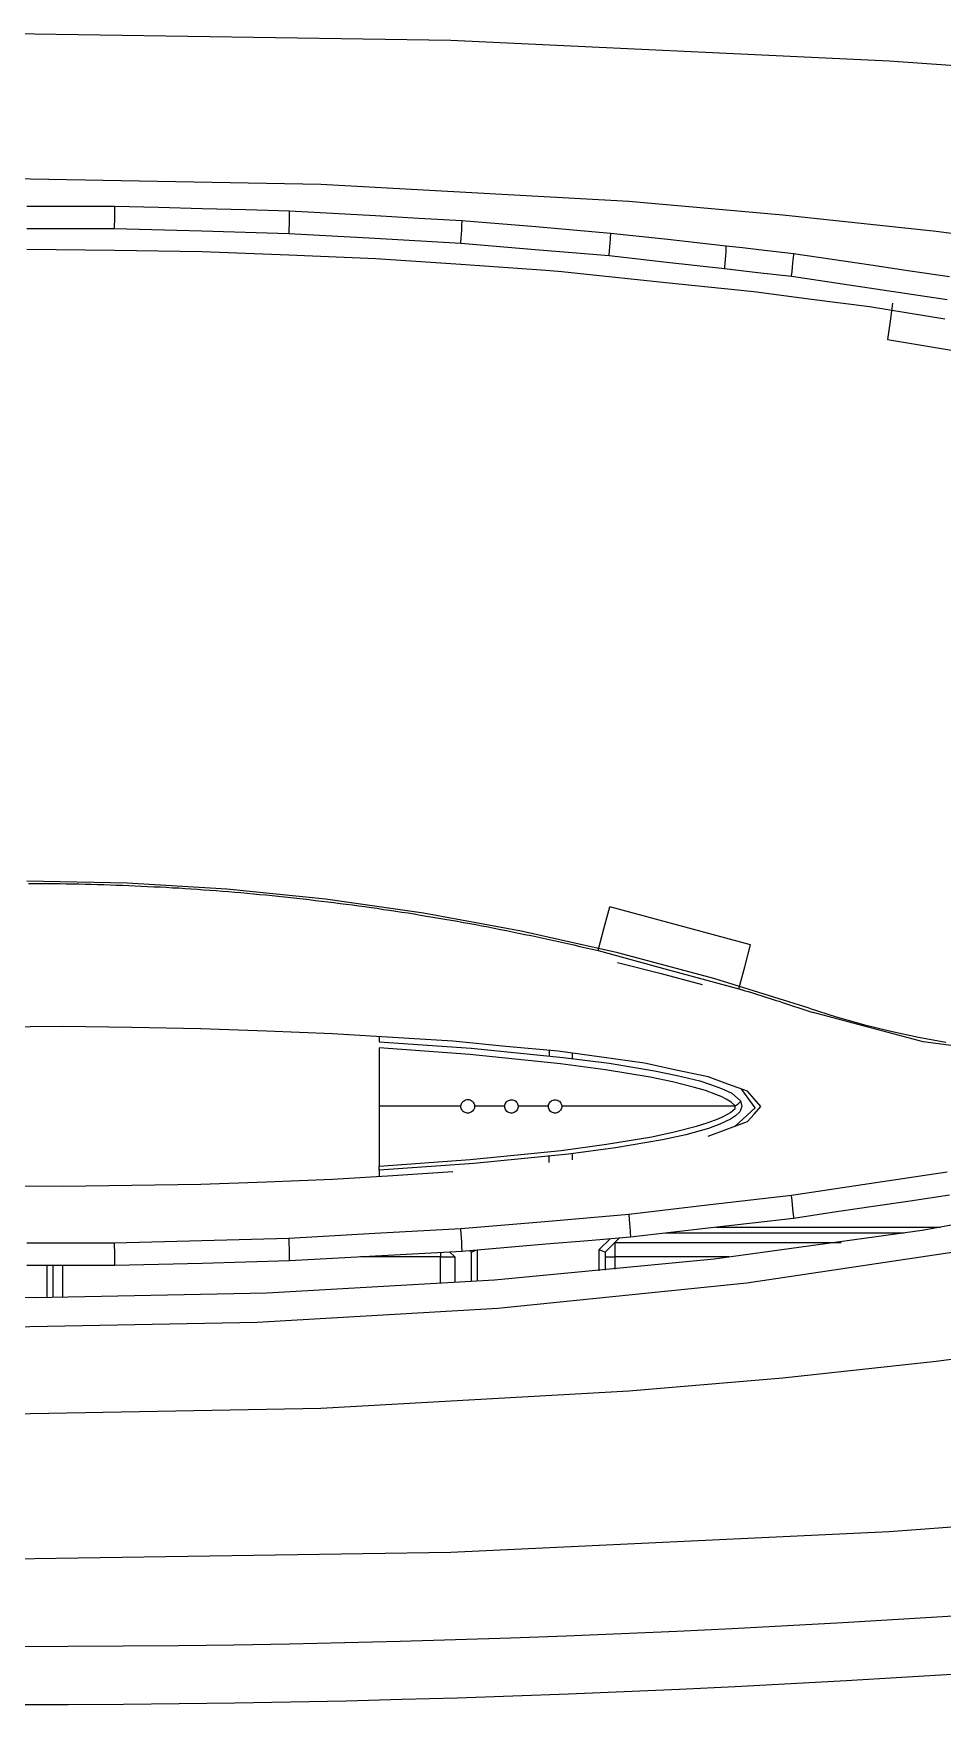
# Model space of a CAD drawing. Header units: millimetres. Extents: x 10547 to 11305, y 9897 to 10391.
# Drawn here: x 10586.598 to 10587.064, y 10069.683 to 10070.54 of the extents above; entities that cross this region are included whole.
import ezdxf

# ---------------------------------------------------------------- set-up
doc = ezdxf.new("R2010")
doc.units = ezdxf.units.MM
doc.layers.add('LG-AIRCON', color=240, linetype='Continuous')
doc.layers.add('LG-실내기', color=6, linetype='Continuous')

# ---------------------------------------------------------------- blocks, each defined once
blk = doc.blocks.new('15215')
at = {"layer": 'LG-실내기', "color": 0, "linetype": 'Continuous'}
for p, q in [((-7155.74, 12655.91), (-7125.56, 12655.44)), ((-7125.56, 12655.44), (-7095.41, 12654.02)), ((-7095.41, 12654.02), (-7080.35, 12652.93)), ((-7134.51, 12645.52), (-7155.74, 12645.91)), ((-7113.31, 12644.33), (-7134.51, 12645.52)), ((-7102.73, 12643.41), (-7113.31, 12644.33)), ((-7154.74, 12644.02), (-7151.72, 12644.02)), ((-7151.72, 12644.02), (-7148.7, 12644.02)), ((-7148.7, 12644), (-7148.7, 12644.02)), ((-7148.7, 12644.02), (-7148.7, 12644.02)), ((-7148.7, 12644.02), (-7145.69, 12643.94)), ((-7148.7, 12643.96), (-7148.7, 12644)), ((-7148.7, 12643.91), (-7148.7, 12643.96)), ((-7148.7, 12643.85), (-7148.7, 12643.91)), ((-7148.7, 12643.77), (-7148.7, 12643.85)), ((-7148.7, 12643.68), (-7148.7, 12643.77)), ((-7148.7, 12643.58), (-7148.7, 12643.68)), ((-7148.7, 12643.47), (-7148.7, 12643.58)), ((-7148.7, 12643.35), (-7148.7, 12643.47)), ((-7148.7, 12643.22), (-7148.7, 12643.35)), ((-7148.7, 12643.08), (-7148.7, 12643.22)), ((-7145.69, 12643.94), (-7142.69, 12643.86)), ((-7142.69, 12643.86), (-7139.68, 12643.78)), ((-7139.68, 12643.78), (-7136.67, 12643.69)), ((-7136.66, 12643.66), (-7136.67, 12643.69)), ((-7136.67, 12643.69), (-7133.71, 12643.53)), ((-7136.67, 12643.26), (-7136.66, 12643.44)), ((-7136.67, 12643.02), (-7136.67, 12643.26)), ((-7136.66, 12643.58), (-7136.66, 12643.66)), ((-7136.66, 12643.44), (-7136.66, 12643.58)), ((-7133.71, 12643.53), (-7130.76, 12643.37)), ((-7130.76, 12643.37), (-7127.78, 12643.2)), ((-7127.78, 12643.2), (-7124.8, 12643.04)), ((-7092.17, 12642.27), (-7102.73, 12643.41)), ((-7148.71, 12642.46), (-7154.74, 12642.46)), ((-7148.71, 12642.78), (-7148.7, 12642.93)), ((-7148.71, 12642.7), (-7148.71, 12642.78)), ((-7148.71, 12642.62), (-7148.71, 12642.7)), ((-7148.71, 12642.58), (-7148.71, 12642.62)), ((-7148.71, 12642.54), (-7148.71, 12642.58)), ((-7148.71, 12642.5), (-7148.71, 12642.54)), ((-7148.71, 12642.46), (-7148.71, 12642.5)), ((-7142.71, 12642.29), (-7148.71, 12642.46)), ((-7148.7, 12642.93), (-7148.7, 12643.08)), ((-7136.71, 12642.12), (-7142.71, 12642.29)), ((-7136.71, 12642.15), (-7136.7, 12642.17)), ((-7136.71, 12642.12), (-7136.71, 12642.15)), ((-7130.79, 12641.79), (-7136.71, 12642.12)), ((-7136.7, 12642.17), (-7136.69, 12642.47)), ((-7136.69, 12642.47), (-7136.68, 12642.75)), ((-7136.68, 12642.75), (-7136.67, 12643.02)), ((-7124.85, 12641.81), (-7124.83, 12642.1)), ((-7124.83, 12642.1), (-7124.81, 12642.37)), ((-7124.81, 12642.37), (-7124.8, 12642.6)), ((-7124.79, 12643.01), (-7124.8, 12643.04)), ((-7124.8, 12643.04), (-7122.26, 12642.82)), ((-7124.8, 12642.78), (-7124.79, 12642.92)), ((-7124.8, 12642.6), (-7124.8, 12642.78)), ((-7124.79, 12642.92), (-7124.79, 12643.01)), ((-7122.26, 12642.82), (-7119.72, 12642.61)), ((-7119.72, 12642.61), (-7117.15, 12642.39)), ((-7117.15, 12642.39), (-7114.57, 12642.17)), ((-7114.56, 12642.14), (-7114.57, 12642.17)), ((-7114.57, 12642.17), (-7112.61, 12641.96)), ((-7114.57, 12641.92), (-7114.56, 12642.06)), ((-7114.56, 12642.06), (-7114.56, 12642.14)), ((-7112.61, 12641.96), (-7110.64, 12641.74)), ((-7081.65, 12640.88), (-7092.17, 12642.27)), ((-7154.74, 12641.07), (-7148.71, 12640.98)), ((-7148.71, 12640.98), (-7142.68, 12640.9)), ((-7142.68, 12640.9), (-7136.71, 12640.66)), ((-7124.87, 12641.46), (-7130.79, 12641.79)), ((-7124.87, 12641.51), (-7124.85, 12641.81)), ((-7124.87, 12641.48), (-7124.87, 12641.51)), ((-7124.87, 12641.46), (-7124.87, 12641.48)), ((-7119.77, 12641.02), (-7124.87, 12641.46)), ((-7114.67, 12640.59), (-7119.77, 12641.02)), ((-7114.67, 12640.64), (-7114.64, 12640.95)), ((-7114.64, 12640.95), (-7114.62, 12641.23)), ((-7114.62, 12641.23), (-7114.6, 12641.5)), ((-7114.6, 12641.5), (-7114.58, 12641.73)), ((-7114.58, 12641.73), (-7114.57, 12641.92)), ((-7110.64, 12641.74), (-7108.63, 12641.52)), ((-7108.63, 12641.52), (-7106.62, 12641.3)), ((-7106.64, 12640.63), (-7106.63, 12640.86)), ((-7106.63, 12640.86), (-7106.61, 12641.05)), ((-7106.61, 12641.27), (-7106.62, 12641.3)), ((-7106.62, 12641.3), (-7105.49, 12641.17)), ((-7106.61, 12641.19), (-7106.61, 12641.27)), ((-7106.61, 12641.05), (-7106.61, 12641.19)), ((-7105.49, 12641.17), (-7104.36, 12641.04)), ((-7104.36, 12641.04), (-7103.17, 12640.9)), ((-7103.17, 12640.9), (-7101.98, 12640.77)), ((-7136.71, 12640.66), (-7130.74, 12640.42)), ((-7130.74, 12640.42), (-7124.89, 12640.02)), ((-7124.89, 12640.02), (-7119.03, 12639.62)), ((-7114.67, 12640.62), (-7114.67, 12640.64)), ((-7114.67, 12640.59), (-7114.67, 12640.62)), ((-7110.7, 12640.15), (-7114.67, 12640.59)), ((-7106.73, 12639.71), (-7110.7, 12640.15)), ((-7106.73, 12639.71), (-7106.72, 12639.77)), ((-7104.43, 12639.44), (-7106.73, 12639.71)), ((-7106.72, 12639.83), (-7106.69, 12640.1)), ((-7106.72, 12639.77), (-7106.72, 12639.83)), ((-7106.69, 12640.1), (-7106.67, 12640.36)), ((-7106.67, 12640.36), (-7106.64, 12640.63)), ((-7102.08, 12639.53), (-7102.05, 12639.83)), ((-7102.05, 12639.83), (-7102.02, 12640.09)), ((-7102.02, 12640.09), (-7102, 12640.33)), ((-7102, 12640.33), (-7101.98, 12640.51)), ((-7101.97, 12640.74), (-7101.98, 12640.77)), ((-7101.98, 12640.77), (-7099.33, 12640.37)), ((-7101.98, 12640.51), (-7101.97, 12640.65)), ((-7101.97, 12640.65), (-7101.97, 12640.74)), ((-7099.33, 12640.37), (-7096.67, 12639.98)), ((-7096.67, 12639.98), (-7093.95, 12639.58)), ((-7119.03, 12639.62), (-7117.94, 12639.52)), ((-7117.94, 12639.52), (-7116.85, 12639.41)), ((-7116.85, 12639.41), (-7110.78, 12638.77)), ((-7110.78, 12638.77), (-7104.72, 12638.14)), ((-7102.12, 12639.17), (-7104.43, 12639.44)), ((-7102.12, 12639.22), (-7102.08, 12639.53)), ((-7102.12, 12639.2), (-7102.12, 12639.22)), ((-7102.12, 12639.17), (-7102.12, 12639.2)), ((-7096.77, 12638.37), (-7102.12, 12639.17)), ((-7093.95, 12639.58), (-7091.24, 12639.18)), ((-7104.72, 12638.14), (-7100.74, 12637.62)), ((-7100.74, 12637.62), (-7096.76, 12637.11)), ((-7091.42, 12637.57), (-7096.77, 12638.37)), ((-7096.76, 12637.11), (-7091.58, 12636.26)), ((-7095.17, 12637.35), (-7095.34, 12636.1)), ((-7095.34, 12636.1), (-7095.51, 12634.85)), ((-7095.51, 12634.85), (-7090.57, 12634.01)), ((-7147.84, 12597.43), (-7154.74, 12597.57)), ((-7154.63, 12597.41), (-7154.2, 12597.41)), ((-7154.2, 12597.41), (-7153.77, 12597.41)), ((-7153.77, 12597.41), (-7153.33, 12597.41)), ((-7153.33, 12597.41), (-7152.9, 12597.4)), ((-7152.9, 12597.4), (-7152.47, 12597.4)), ((-7152.47, 12597.4), (-7152.04, 12597.39)), ((-7152.04, 12597.39), (-7151.61, 12597.38)), ((-7151.61, 12597.38), (-7151.18, 12597.38)), ((-7151.18, 12597.38), (-7150.74, 12597.37)), ((-7150.74, 12597.37), (-7150.31, 12597.36)), ((-7150.31, 12597.36), (-7149.88, 12597.34)), ((-7149.88, 12597.34), (-7149.45, 12597.33)), ((-7149.45, 12597.33), (-7149.02, 12597.32)), ((-7149.02, 12597.32), (-7148.59, 12597.3)), ((-7148.59, 12597.3), (-7148.16, 12597.29)), ((-7148.16, 12597.29), (-7147.73, 12597.27)), ((-7140.99, 12597.01), (-7147.84, 12597.43)), ((-7147.73, 12597.27), (-7147.3, 12597.25)), ((-7147.3, 12597.25), (-7146.87, 12597.23)), ((-7146.87, 12597.23), (-7146.44, 12597.21)), ((-7146.44, 12597.21), (-7146.01, 12597.19)), ((-7146.01, 12597.19), (-7145.58, 12597.17)), ((-7145.58, 12597.17), (-7145.15, 12597.15)), ((-7145.15, 12597.15), (-7144.72, 12597.12)), ((-7144.72, 12597.12), (-7144.29, 12597.1)), ((-7144.29, 12597.1), (-7143.86, 12597.07)), ((-7143.86, 12597.07), (-7143.44, 12597.04)), ((-7143.44, 12597.04), (-7143.01, 12597.01)), ((-7143.01, 12597.01), (-7142.58, 12596.98)), ((-7142.58, 12596.98), (-7142.15, 12596.95)), ((-7142.15, 12596.95), (-7141.72, 12596.92)), ((-7141.72, 12596.92), (-7141.29, 12596.88)), ((-7141.29, 12596.88), (-7140.86, 12596.85)), ((-7134.19, 12596.32), (-7140.99, 12597.01)), ((-7140.86, 12596.85), (-7140.44, 12596.82)), ((-7140.44, 12596.82), (-7140.01, 12596.78)), ((-7140.01, 12596.78), (-7139.58, 12596.74)), ((-7139.58, 12596.74), (-7139.15, 12596.7)), ((-7139.15, 12596.7), (-7138.73, 12596.66)), ((-7138.73, 12596.66), (-7138.3, 12596.62)), ((-7138.3, 12596.62), (-7137.87, 12596.58)), ((-7137.87, 12596.58), (-7137.44, 12596.54)), ((-7137.44, 12596.54), (-7137.02, 12596.49)), ((-7137.02, 12596.49), (-7136.59, 12596.45)), ((-7136.59, 12596.45), (-7136.16, 12596.4)), ((-7136.16, 12596.4), (-7135.74, 12596.35)), ((-7135.74, 12596.35), (-7135.31, 12596.3)), ((-7135.31, 12596.3), (-7134.88, 12596.25)), ((-7134.88, 12596.25), (-7134.46, 12596.2)), ((-7134.46, 12596.2), (-7134.03, 12596.15)), ((-7127.44, 12595.36), (-7134.19, 12596.32)), ((-7134.03, 12596.15), (-7133.61, 12596.1)), ((-7133.61, 12596.1), (-7133.18, 12596.04)), ((-7133.18, 12596.04), (-7132.76, 12595.99)), ((-7132.76, 12595.99), (-7132.33, 12595.93)), ((-7132.33, 12595.93), (-7131.91, 12595.87)), ((-7131.91, 12595.87), (-7131.48, 12595.82)), ((-7131.48, 12595.82), (-7131.05, 12595.76)), ((-7131.05, 12595.76), (-7130.63, 12595.7)), ((-7130.63, 12595.7), (-7130.21, 12595.63)), ((-7130.21, 12595.63), (-7129.78, 12595.57)), ((-7129.78, 12595.57), (-7129.36, 12595.51)), ((-7129.36, 12595.51), (-7128.93, 12595.44)), ((-7128.93, 12595.44), (-7128.51, 12595.38)), ((-7128.51, 12595.38), (-7128.08, 12595.31)), ((-7128.08, 12595.31), (-7127.66, 12595.24)), ((-7127.66, 12595.24), (-7127.24, 12595.17)), ((-7120.73, 12594.13), (-7127.44, 12595.36)), ((-7127.24, 12595.17), (-7126.81, 12595.1)), ((-7126.81, 12595.1), (-7126.39, 12595.03)), ((-7126.39, 12595.03), (-7125.97, 12594.96)), ((-7125.97, 12594.96), (-7125.54, 12594.88)), ((-7125.54, 12594.88), (-7125.12, 12594.81)), ((-7125.12, 12594.81), (-7124.7, 12594.73)), ((-7115.03, 12594.29), (-7114.63, 12595.8)), ((-7109.78, 12594.49), (-7114.63, 12595.8)), ((-7124.7, 12594.73), (-7124.27, 12594.65)), ((-7124.27, 12594.65), (-7123.85, 12594.58)), ((-7123.85, 12594.58), (-7123.43, 12594.5)), ((-7123.43, 12594.5), (-7123.01, 12594.42)), ((-7123.01, 12594.42), (-7122.58, 12594.34)), ((-7122.58, 12594.34), (-7122.16, 12594.25)), ((-7122.16, 12594.25), (-7121.74, 12594.17)), ((-7121.74, 12594.17), (-7121.32, 12594.09)), ((-7121.32, 12594.09), (-7120.9, 12594)), ((-7120.9, 12594), (-7120.47, 12593.91)), ((-7114.07, 12592.63), (-7120.73, 12594.13)), ((-7120.47, 12593.91), (-7120.05, 12593.82)), ((-7120.05, 12593.82), (-7119.63, 12593.74)), ((-7119.63, 12593.74), (-7119.21, 12593.65)), ((-7115.43, 12592.79), (-7115.03, 12594.29)), ((-7104.94, 12593.18), (-7109.78, 12594.49)), ((-7119.21, 12593.65), (-7118.79, 12593.55)), ((-7118.79, 12593.55), (-7118.37, 12593.46)), ((-7118.37, 12593.46), (-7117.95, 12593.37)), ((-7117.95, 12593.37), (-7117.53, 12593.27)), ((-7117.53, 12593.27), (-7117.11, 12593.18)), ((-7117.11, 12593.18), (-7116.69, 12593.08)), ((-7116.69, 12593.08), (-7116.27, 12592.98)), ((-7116.27, 12592.98), (-7115.85, 12592.89)), ((-7115.85, 12592.89), (-7115.43, 12592.79)), ((-7115.43, 12592.79), (-7110.58, 12591.47)), ((-7107.46, 12590.86), (-7114.07, 12592.63)), ((-7105.34, 12591.67), (-7104.94, 12593.18)), ((-7114.09, 12591.98), (-7111.18, 12591.23)), ((-7110.58, 12591.47), (-7105.74, 12590.16)), ((-7105.74, 12590.16), (-7105.34, 12591.67)), ((-7111.18, 12591.23), (-7108.28, 12590.46)), ((-7100.9, 12588.82), (-7107.46, 12590.86)), ((-7105.74, 12590.16), (-7105.52, 12590.1)), ((-7105.52, 12590.1), (-7105.31, 12590.03)), ((-7105.31, 12590.03), (-7105.1, 12589.97)), ((-7105.1, 12589.97), (-7104.88, 12589.9)), ((-7104.88, 12589.9), (-7104.67, 12589.83)), ((-7104.67, 12589.83), (-7104.46, 12589.77)), ((-7104.46, 12589.77), (-7104.24, 12589.7)), ((-7104.24, 12589.7), (-7104.03, 12589.63)), ((-7104.03, 12589.63), (-7103.82, 12589.57)), ((-7103.82, 12589.57), (-7103.6, 12589.5)), ((-7103.6, 12589.5), (-7103.39, 12589.43)), ((-7103.39, 12589.43), (-7103.18, 12589.36)), ((-7103.18, 12589.36), (-7102.97, 12589.3)), ((-7102.97, 12589.3), (-7102.75, 12589.23)), ((-7102.75, 12589.23), (-7102.54, 12589.16)), ((-7102.54, 12589.16), (-7102.33, 12589.09)), ((-7102.33, 12589.09), (-7102.12, 12589.02)), ((-7102.12, 12589.02), (-7101.91, 12588.95)), ((-7101.91, 12588.95), (-7101.69, 12588.88)), ((-7101.69, 12588.88), (-7101.48, 12588.81)), ((-7101.48, 12588.81), (-7101.27, 12588.74)), ((-7101.27, 12588.74), (-7101.06, 12588.67)), ((-7101.06, 12588.67), (-7100.85, 12588.6)), ((-7100.9, 12588.82), (-7099.04, 12588.23)), ((-7100.85, 12588.6), (-7100.64, 12588.53)), ((-7093.06, 12586.51), (-7100.64, 12588.53)), ((-7099.04, 12588.23), (-7097.17, 12587.7)), ((-7152.27, 12587.56), (-7157.06, 12587.53)), ((-7147.52, 12587.49), (-7152.27, 12587.56)), ((-7142.78, 12587.41), (-7147.52, 12587.49)), ((-7138.25, 12587.24), (-7142.78, 12587.41)), ((-7133.72, 12587.07), (-7138.25, 12587.24)), ((-7129.57, 12586.81), (-7133.72, 12587.07)), ((-7130.51, 12586.87), (-7130.51, 12586.51)), ((-7125.42, 12586.55), (-7129.57, 12586.81)), ((-7097.17, 12587.7), (-7095.29, 12587.24)), ((-7095.29, 12587.24), (-7093.39, 12586.84)), ((-7093.39, 12586.84), (-7091.49, 12586.5)), ((-7130.51, 12586.51), (-7124.16, 12586.07)), ((-7124.26, 12585.64), (-7130.51, 12586.09)), ((-7130.51, 12586.09), (-7130.51, 12584.1)), ((-7121.79, 12586.2), (-7125.42, 12586.55)), ((-7118.03, 12585.01), (-7124.26, 12585.64)), ((-7124.16, 12586.07), (-7117.83, 12585.44)), ((-7118.17, 12585.86), (-7121.79, 12586.2)), ((-7118.81, 12585.92), (-7118.81, 12585.56)), ((-7115.21, 12585.45), (-7118.17, 12585.86)), ((-7117.21, 12585.73), (-7117.21, 12585.37)), ((-7085.31, 12585.51), (-7093.06, 12586.51)), ((-7114.92, 12584.59), (-7118.03, 12585.01)), ((-7117.83, 12585.44), (-7114.67, 12585.04)), ((-7112.24, 12585.04), (-7115.21, 12585.45)), ((-7111.84, 12584.08), (-7114.92, 12584.59)), ((-7114.67, 12585.04), (-7111.54, 12584.52)), ((-7110.05, 12584.57), (-7112.24, 12585.04)), ((-7111.54, 12584.52), (-7109.98, 12584.2)), ((-7107.85, 12584.11), (-7110.05, 12584.57)), ((-7130.51, 12584.1), (-7130.51, 12582.1)), ((-7110.31, 12583.76), (-7111.84, 12584.08)), ((-7108.8, 12583.38), (-7110.31, 12583.76)), ((-7109.98, 12584.2), (-7108.44, 12583.82)), ((-7108.05, 12583.16), (-7108.8, 12583.38)), ((-7108.44, 12583.82), (-7107.69, 12583.58)), ((-7106.5, 12583.61), (-7107.85, 12584.11)), ((-7107.69, 12583.58), (-7106.94, 12583.31)), ((-7106.94, 12583.31), (-7106.22, 12582.97)), ((-7105.15, 12583.11), (-7106.5, 12583.61)), ((-7124.87, 12582.1), (-7124.86, 12582.17)), ((-7124.86, 12582.17), (-7124.83, 12582.25)), ((-7124.83, 12582.25), (-7124.8, 12582.32)), ((-7124.8, 12582.32), (-7124.75, 12582.39)), ((-7124.75, 12582.39), (-7124.69, 12582.44)), ((-7124.69, 12582.44), (-7124.62, 12582.48)), ((-7124.62, 12582.48), (-7124.55, 12582.52)), ((-7124.55, 12582.52), (-7124.47, 12582.54)), ((-7124.47, 12582.54), (-7124.39, 12582.54)), ((-7124.39, 12582.54), (-7124.31, 12582.54)), ((-7124.31, 12582.54), (-7124.24, 12582.52)), ((-7124.24, 12582.52), (-7124.17, 12582.48)), ((-7124.17, 12582.48), (-7124.1, 12582.44)), ((-7124.1, 12582.44), (-7124.04, 12582.38)), ((-7124.04, 12582.38), (-7124, 12582.32)), ((-7124, 12582.32), (-7123.96, 12582.25)), ((-7123.96, 12582.25), (-7123.94, 12582.17)), ((-7123.94, 12582.17), (-7123.93, 12582.1)), ((-7121.86, 12582.1), (-7121.85, 12582.17)), ((-7121.85, 12582.17), (-7121.82, 12582.25)), ((-7121.82, 12582.25), (-7121.78, 12582.32)), ((-7121.78, 12582.32), (-7121.73, 12582.38)), ((-7121.73, 12582.38), (-7121.68, 12582.43)), ((-7121.68, 12582.43), (-7121.61, 12582.47)), ((-7121.61, 12582.47), (-7121.54, 12582.5)), ((-7121.54, 12582.5), (-7121.46, 12582.52)), ((-7121.46, 12582.52), (-7121.39, 12582.53)), ((-7121.39, 12582.53), (-7121.31, 12582.52)), ((-7121.31, 12582.52), (-7121.23, 12582.5)), ((-7121.23, 12582.5), (-7121.16, 12582.47)), ((-7121.16, 12582.47), (-7121.1, 12582.42)), ((-7121.1, 12582.42), (-7121.05, 12582.37)), ((-7121.05, 12582.37), (-7121, 12582.31)), ((-7121, 12582.31), (-7120.97, 12582.24)), ((-7120.97, 12582.24), (-7120.95, 12582.17)), ((-7120.95, 12582.17), (-7120.94, 12582.1)), ((-7118.85, 12582.1), (-7118.84, 12582.17)), ((-7118.84, 12582.17), (-7118.81, 12582.25)), ((-7118.81, 12582.25), (-7118.78, 12582.31)), ((-7118.78, 12582.31), (-7118.73, 12582.38)), ((-7118.73, 12582.38), (-7118.67, 12582.43)), ((-7118.67, 12582.43), (-7118.61, 12582.47)), ((-7118.61, 12582.47), (-7118.53, 12582.5)), ((-7118.53, 12582.5), (-7118.46, 12582.52)), ((-7118.46, 12582.52), (-7118.38, 12582.52)), ((-7118.38, 12582.52), (-7118.31, 12582.52)), ((-7118.31, 12582.52), (-7118.23, 12582.5)), ((-7118.23, 12582.5), (-7118.16, 12582.46)), ((-7118.16, 12582.46), (-7118.1, 12582.42)), ((-7118.1, 12582.42), (-7118.05, 12582.37)), ((-7118.05, 12582.37), (-7118, 12582.3)), ((-7118, 12582.3), (-7117.97, 12582.24)), ((-7117.97, 12582.24), (-7117.95, 12582.17)), ((-7117.95, 12582.17), (-7117.94, 12582.1)), ((-7107.32, 12582.89), (-7108.05, 12583.16)), ((-7106.96, 12582.74), (-7107.32, 12582.89)), ((-7106.61, 12582.57), (-7106.96, 12582.74)), ((-7106.27, 12582.37), (-7106.61, 12582.57)), ((-7106, 12582.1), (-7106.27, 12582.37)), ((-7106.22, 12582.97), (-7105.63, 12582.45)), ((-7105.92, 12582.15), (-7105.86, 12582.19)), ((-7105.86, 12582.19), (-7105.8, 12582.24)), ((-7105.8, 12582.24), (-7105.75, 12582.29)), ((-7105.75, 12582.29), (-7105.7, 12582.33)), ((-7105.7, 12582.33), (-7105.67, 12582.37)), ((-7105.67, 12582.37), (-7105.64, 12582.4)), ((-7105.64, 12582.4), (-7105.63, 12582.43)), ((-7105.63, 12582.44), (-7105.63, 12582.45)), ((-7105.63, 12582.45), (-7105.53, 12582.06)), ((-7105.63, 12582.43), (-7105.63, 12582.44)), ((-7105.63, 12582.44), (-7105.63, 12582.44)), ((-7105.63, 12582.43), (-7105.63, 12582.43)), ((-7104.62, 12581.96), (-7105.53, 12583.23)), ((-7104.69, 12582.59), (-7105.15, 12583.11)), ((-7104.24, 12582.07), (-7104.69, 12582.59)), ((-7130.51, 12582.1), (-7127.69, 12582.1)), ((-7130.51, 12582.1), (-7130.51, 12579.97)), ((-7127.69, 12582.1), (-7124.87, 12582.1)), ((-7124.87, 12582.05), (-7124.87, 12582.1)), ((-7124.87, 12582), (-7124.87, 12582.05)), ((-7124.85, 12581.92), (-7124.87, 12582)), ((-7124.82, 12581.85), (-7124.85, 12581.92)), ((-7124.78, 12581.79), (-7124.82, 12581.85)), ((-7124.72, 12581.73), (-7124.78, 12581.79)), ((-7124.66, 12581.68), (-7124.72, 12581.73)), ((-7124.59, 12581.64), (-7124.66, 12581.68)), ((-7124.52, 12581.62), (-7124.59, 12581.64)), ((-7124.44, 12581.6), (-7124.52, 12581.62)), ((-7124.36, 12581.61), (-7124.44, 12581.6)), ((-7124.28, 12581.62), (-7124.36, 12581.61)), ((-7124.21, 12581.65), (-7124.28, 12581.62)), ((-7124.14, 12581.69), (-7124.21, 12581.65)), ((-7124.07, 12581.74), (-7124.14, 12581.69)), ((-7124.02, 12581.8), (-7124.07, 12581.74)), ((-7123.98, 12581.86), (-7124.02, 12581.8)), ((-7123.95, 12581.94), (-7123.98, 12581.86)), ((-7123.93, 12582.02), (-7123.95, 12581.94)), ((-7123.93, 12582.1), (-7122.89, 12582.1)), ((-7123.93, 12582.1), (-7123.93, 12582.02)), ((-7122.89, 12582.1), (-7121.86, 12582.1)), ((-7121.86, 12582.04), (-7121.86, 12582.1)), ((-7121.85, 12582), (-7121.86, 12582.04)), ((-7121.83, 12581.92), (-7121.85, 12582)), ((-7121.8, 12581.85), (-7121.83, 12581.92)), ((-7121.76, 12581.78), (-7121.8, 12581.85)), ((-7121.71, 12581.73), (-7121.76, 12581.78)), ((-7121.65, 12581.68), (-7121.71, 12581.73)), ((-7121.58, 12581.65), (-7121.65, 12581.68)), ((-7121.51, 12581.62), (-7121.58, 12581.65)), ((-7121.43, 12581.61), (-7121.51, 12581.62)), ((-7121.35, 12581.61), (-7121.43, 12581.61)), ((-7121.28, 12581.63), (-7121.35, 12581.61)), ((-7121.2, 12581.65), (-7121.28, 12581.63)), ((-7121.14, 12581.69), (-7121.2, 12581.65)), ((-7121.08, 12581.74), (-7121.14, 12581.69)), ((-7121.02, 12581.8), (-7121.08, 12581.74)), ((-7120.98, 12581.87), (-7121.02, 12581.8)), ((-7120.95, 12581.94), (-7120.98, 12581.87)), ((-7120.94, 12582.02), (-7120.95, 12581.94)), ((-7120.94, 12582.1), (-7119.89, 12582.1)), ((-7120.94, 12582.1), (-7120.94, 12582.02)), ((-7119.89, 12582.1), (-7118.85, 12582.1)), ((-7118.85, 12582.04), (-7118.85, 12582.1)), ((-7118.85, 12581.99), (-7118.85, 12582.04)), ((-7118.83, 12581.92), (-7118.85, 12581.99)), ((-7118.8, 12581.85), (-7118.83, 12581.92)), ((-7118.76, 12581.78), (-7118.8, 12581.85)), ((-7118.7, 12581.73), (-7118.76, 12581.78)), ((-7118.64, 12581.68), (-7118.7, 12581.73)), ((-7118.58, 12581.65), (-7118.64, 12581.68)), ((-7118.5, 12581.62), (-7118.58, 12581.65)), ((-7118.43, 12581.61), (-7118.5, 12581.62)), ((-7118.35, 12581.61), (-7118.43, 12581.61)), ((-7118.28, 12581.63), (-7118.35, 12581.61)), ((-7118.2, 12581.66), (-7118.28, 12581.63)), ((-7118.14, 12581.69), (-7118.2, 12581.66)), ((-7118.08, 12581.74), (-7118.14, 12581.69)), ((-7118.03, 12581.8), (-7118.08, 12581.74)), ((-7117.98, 12581.87), (-7118.03, 12581.8)), ((-7117.96, 12581.94), (-7117.98, 12581.87)), ((-7117.94, 12582.02), (-7117.96, 12581.94)), ((-7117.94, 12582.1), (-7111.96, 12582.1)), ((-7117.94, 12582.1), (-7117.94, 12582.02)), ((-7111.96, 12582.1), (-7106, 12582.1)), ((-7107.92, 12580.93), (-7107.18, 12581.21)), ((-7107.18, 12581.21), (-7106.82, 12581.37)), ((-7106.31, 12581.19), (-7107.05, 12580.84)), ((-7106.82, 12581.37), (-7106.48, 12581.55)), ((-7106.5, 12580.52), (-7105.15, 12581.02)), ((-7106.48, 12581.55), (-7106.31, 12581.66)), ((-7106.31, 12581.66), (-7106.15, 12581.78)), ((-7105.97, 12581.41), (-7106.31, 12581.19)), ((-7106.15, 12581.78), (-7106.01, 12581.93)), ((-7106.03, 12580.69), (-7104.62, 12581.96)), ((-7106.01, 12581.93), (-7105.99, 12582.1)), ((-7105.99, 12582.1), (-7105.92, 12582.15)), ((-7105.99, 12582.1), (-7105.99, 12582.1)), ((-7105.67, 12581.69), (-7105.97, 12581.41)), ((-7105.53, 12582.06), (-7105.67, 12581.69)), ((-7105.15, 12581.02), (-7104.7, 12581.54)), ((-7104.7, 12581.54), (-7104.24, 12582.07)), ((-7130.51, 12579.97), (-7130.51, 12577.95)), ((-7114.85, 12579.46), (-7111.74, 12579.98)), ((-7111.74, 12579.98), (-7110.2, 12580.31)), ((-7109.4, 12580.12), (-7111, 12579.77)), ((-7110.2, 12580.31), (-7108.67, 12580.7)), ((-7107.83, 12580.56), (-7109.4, 12580.12)), ((-7108.67, 12580.7), (-7107.92, 12580.93)), ((-7107.85, 12580.02), (-7106.5, 12580.52)), ((-7107.05, 12580.84), (-7107.83, 12580.56)), ((-7124.23, 12578.41), (-7117.97, 12579.04)), ((-7117.47, 12578.79), (-7123.98, 12578.14)), ((-7117.97, 12579.04), (-7114.85, 12579.46)), ((-7114.23, 12579.22), (-7117.47, 12578.79)), ((-7117.21, 12578.82), (-7117.21, 12578.4)), ((-7111, 12579.77), (-7114.23, 12579.22)), ((-7130.51, 12577.95), (-7124.23, 12578.41)), ((-7123.98, 12578.14), (-7130.51, 12577.68)), ((-7130.51, 12577.94), (-7130.51, 12577.95)), ((-7130.51, 12577.92), (-7130.51, 12577.94)), ((-7130.51, 12577.85), (-7130.51, 12577.92)), ((-7130.51, 12577.79), (-7130.51, 12577.85)), ((-7130.51, 12577.74), (-7130.51, 12577.79)), ((-7130.51, 12577.71), (-7130.51, 12577.74)), ((-7130.51, 12577.69), (-7130.51, 12577.71)), ((-7130.51, 12577.68), (-7130.51, 12577.69)), ((-7130.51, 12577.68), (-7130.51, 12577.26)), ((-7129.57, 12577.32), (-7125.42, 12577.58)), ((-7118.81, 12578.21), (-7118.81, 12578.63)), ((-7096.77, 12576.76), (-7091.42, 12577.56)), ((-7157.06, 12576.6), (-7152.27, 12576.57)), ((-7152.27, 12576.57), (-7147.52, 12576.65)), ((-7147.52, 12576.65), (-7142.78, 12576.72)), ((-7142.78, 12576.72), (-7138.25, 12576.89)), ((-7138.25, 12576.89), (-7133.72, 12577.06)), ((-7133.72, 12577.06), (-7129.57, 12577.32)), ((-7102.12, 12575.96), (-7096.77, 12576.76)), ((-7113.31, 12574.66), (-7107.71, 12575.31)), ((-7107.71, 12575.31), (-7102.12, 12575.96)), ((-7102.12, 12575.93), (-7102.12, 12575.96)), ((-7102.12, 12575.91), (-7102.12, 12575.93)), ((-7102.08, 12575.6), (-7102.12, 12575.91)), ((-7102.05, 12575.3), (-7102.08, 12575.6)), ((-7102.02, 12575.04), (-7102.05, 12575.3)), ((-7093.95, 12575.55), (-7096.67, 12575.15)), ((-7091.24, 12575.96), (-7093.95, 12575.55)), ((-7093.12, 12573.55), (-7079.82, 12576)), ((-7124.87, 12573.67), (-7119.09, 12574.16)), ((-7119.09, 12574.16), (-7113.31, 12574.66)), ((-7113.3, 12574.63), (-7113.31, 12574.66)), ((-7113.3, 12574.61), (-7113.3, 12574.63)), ((-7113.27, 12574.3), (-7113.3, 12574.61)), ((-7113.25, 12574.01), (-7113.27, 12574.3)), ((-7101.98, 12574.36), (-7104.81, 12574.04)), ((-7102, 12574.8), (-7102.02, 12575.04)), ((-7101.98, 12574.62), (-7102, 12574.8)), ((-7099.33, 12574.76), (-7101.98, 12574.36)), ((-7101.97, 12574.48), (-7101.98, 12574.62)), ((-7101.98, 12574.36), (-7101.97, 12574.39)), ((-7101.97, 12574.39), (-7101.97, 12574.48)), ((-7096.67, 12575.15), (-7099.33, 12574.76)), ((-7142.71, 12572.84), (-7136.71, 12573.01)), ((-7136.71, 12573.01), (-7130.79, 12573.34)), ((-7136.7, 12572.97), (-7136.71, 12573.01)), ((-7136.7, 12572.93), (-7136.7, 12572.97)), ((-7130.79, 12573.34), (-7124.87, 12573.67)), ((-7124.87, 12573.65), (-7124.87, 12573.67)), ((-7124.87, 12573.62), (-7124.87, 12573.65)), ((-7124.85, 12573.32), (-7124.87, 12573.62)), ((-7124.83, 12573.03), (-7124.85, 12573.32)), ((-7124.81, 12572.77), (-7124.83, 12573.03)), ((-7113.2, 12573.07), (-7116.12, 12572.83)), ((-7115.35, 12572.22), (-7114.61, 12572.95)), ((-7113.99, 12573.01), (-7114.95, 12572.05)), ((-7113.23, 12573.74), (-7113.25, 12574.01)), ((-7113.21, 12573.51), (-7113.23, 12573.74)), ((-7113.2, 12573.33), (-7113.21, 12573.51)), ((-7110.42, 12573.39), (-7113.2, 12573.07)), ((-7113.19, 12573.19), (-7113.2, 12573.33)), ((-7113.2, 12573.1), (-7113.19, 12573.19)), ((-7113.2, 12573.07), (-7113.2, 12573.1)), ((-7094.37, 12573.35), (-7110.79, 12573.35)), ((-7107.64, 12573.71), (-7110.42, 12573.39)), ((-7104.81, 12574.04), (-7107.64, 12573.71)), ((-7107.45, 12571.59), (-7093.12, 12573.55)), ((-7107.31, 12573.75), (-7091.87, 12573.75)), ((-7154.74, 12572.68), (-7148.71, 12572.68)), ((-7148.71, 12572.68), (-7142.71, 12572.84)), ((-7148.71, 12572.63), (-7148.71, 12572.68)), ((-7148.71, 12572.59), (-7148.71, 12572.63)), ((-7148.71, 12572.55), (-7148.71, 12572.59)), ((-7148.71, 12572.51), (-7148.71, 12572.55)), ((-7148.71, 12572.43), (-7148.71, 12572.51)), ((-7148.71, 12572.35), (-7148.71, 12572.43)), ((-7148.7, 12572.2), (-7148.71, 12572.35)), ((-7148.7, 12572.05), (-7148.7, 12572.2)), ((-7148.7, 12571.91), (-7148.7, 12572.05)), ((-7148.7, 12571.78), (-7148.7, 12571.91)), ((-7136.7, 12572.88), (-7136.7, 12572.93)), ((-7136.7, 12572.84), (-7136.7, 12572.88)), ((-7136.7, 12572.76), (-7136.7, 12572.84)), ((-7136.69, 12572.69), (-7136.7, 12572.76)), ((-7136.69, 12572.53), (-7136.69, 12572.69)), ((-7136.68, 12572.38), (-7136.69, 12572.53)), ((-7136.68, 12572.24), (-7136.68, 12572.38)), ((-7136.68, 12572.11), (-7136.68, 12572.24)), ((-7136.67, 12571.99), (-7136.68, 12572.11)), ((-7136.67, 12571.88), (-7136.67, 12571.99)), ((-7136.67, 12571.78), (-7136.67, 12571.88)), ((-7127.78, 12571.93), (-7130.76, 12571.76)), ((-7124.8, 12572.09), (-7127.78, 12571.93)), ((-7126.29, 12572.01), (-7126.29, 12571.71)), ((-7125.63, 12572.05), (-7125.29, 12571.71)), ((-7124.8, 12572.53), (-7124.81, 12572.77)), ((-7124.8, 12572.35), (-7124.8, 12572.53)), ((-7124.79, 12572.21), (-7124.8, 12572.35)), ((-7121.92, 12572.34), (-7124.8, 12572.09)), ((-7124.8, 12572.09), (-7124.79, 12572.12)), ((-7124.79, 12572.12), (-7124.79, 12572.21)), ((-7124.15, 12572.05), (-7124.24, 12572.14)), ((-7124.15, 12572.05), (-7123.85, 12572.17)), ((-7124.15, 12570.03), (-7124.15, 12572.05)), ((-7123.75, 12572.18), (-7123.75, 12570.06)), ((-7119.04, 12572.58), (-7121.92, 12572.34)), ((-7116.12, 12572.83), (-7119.04, 12572.58)), ((-7115.35, 12570.76), (-7115.35, 12572.22)), ((-7115.35, 12572.22), (-7114.95, 12572.05)), ((-7114.95, 12572.05), (-7114.95, 12570.8)), ((-7114.29, 12572.71), (-7114.29, 12571.71)), ((-7114.29, 12572.71), (-7098.71, 12572.71)), ((-7105.2, 12569.92), (-7089.15, 12572.32)), ((-7151.72, 12571.11), (-7154.74, 12571.11)), ((-7153.35, 12568.91), (-7153.35, 12571.11)), ((-7152.95, 12571.11), (-7152.95, 12568.92)), ((-7152.29, 12571.11), (-7152.29, 12568.92)), ((-7148.7, 12571.11), (-7151.72, 12571.11)), ((-7148.7, 12571.66), (-7148.7, 12571.78)), ((-7148.7, 12571.55), (-7148.7, 12571.66)), ((-7148.7, 12571.45), (-7148.7, 12571.55)), ((-7148.7, 12571.36), (-7148.7, 12571.45)), ((-7148.7, 12571.28), (-7148.7, 12571.36)), ((-7148.7, 12571.22), (-7148.7, 12571.28)), ((-7148.7, 12571.17), (-7148.7, 12571.22)), ((-7145.69, 12571.19), (-7148.7, 12571.11)), ((-7148.7, 12571.14), (-7148.7, 12571.17)), ((-7148.7, 12571.11), (-7148.7, 12571.14)), ((-7148.7, 12571.11), (-7148.7, 12571.11)), ((-7142.69, 12571.27), (-7145.69, 12571.19)), ((-7139.68, 12571.35), (-7142.69, 12571.27)), ((-7136.67, 12571.44), (-7139.68, 12571.35)), ((-7136.66, 12571.69), (-7136.67, 12571.78)), ((-7133.71, 12571.6), (-7136.67, 12571.44)), ((-7136.67, 12571.44), (-7136.66, 12571.44)), ((-7136.66, 12571.61), (-7136.66, 12571.69)), ((-7136.66, 12571.55), (-7136.66, 12571.61)), ((-7136.66, 12571.5), (-7136.66, 12571.55)), ((-7136.66, 12571.47), (-7136.66, 12571.5)), ((-7136.66, 12571.44), (-7136.66, 12571.47)), ((-7130.76, 12571.76), (-7133.71, 12571.6)), ((-7126.29, 12571.71), (-7131.79, 12571.71)), ((-7126.29, 12569.88), (-7126.29, 12571.71)), ((-7126.29, 12571.71), (-7125.29, 12571.71)), ((-7125.29, 12571.71), (-7125.29, 12569.95)), ((-7122.57, 12570.14), (-7107.45, 12571.59)), ((-7114.95, 12571.71), (-7114.29, 12571.71)), ((-7114.29, 12571.71), (-7114.29, 12570.86)), ((-7106.41, 12571.71), (-7114.29, 12571.71)), ((-7138.23, 12569.25), (-7122.57, 12570.14)), ((-7122.33, 12568.19), (-7105.2, 12569.92)), ((-7170.16, 12569.14), (-7154.18, 12568.91)), ((-7154.18, 12568.91), (-7138.23, 12569.25)), ((-7155.74, 12566.91), (-7138.9, 12567.23)), ((-7138.9, 12567.23), (-7122.33, 12568.19)), ((-7092.17, 12564.54), (-7081.65, 12565.93)), ((-7102.73, 12563.4), (-7092.17, 12564.54)), ((-7113.31, 12562.49), (-7102.73, 12563.4)), ((-7134.51, 12561.3), (-7113.31, 12562.49)), ((-7155.74, 12560.91), (-7134.51, 12561.3)), ((-7080.35, 12553.88), (-7095.41, 12552.8)), ((-7095.41, 12552.8), (-7125.56, 12551.37)), ((-7125.56, 12551.37), (-7155.74, 12550.91))]:
    blk.add_line(p, q, dxfattribs=at)
for radius in [996, 1000]:
    blk.add_arc((-7155.74, 13540.91), radius, 255.93013, 284.06987, dxfattribs=at)

msp = doc.modelspace()

# ---------------------------------------------------------------- block references
at = {"layer": 'LG-AIRCON', "xscale": 0.007449840356167105, "yscale": 0.007449840356167105, "zscale": 0.007449840356167105}
msp.add_blockref('15215', (10639.89643, 9976.25514), dxfattribs=at)

doc.saveas('drawing.dxf')
